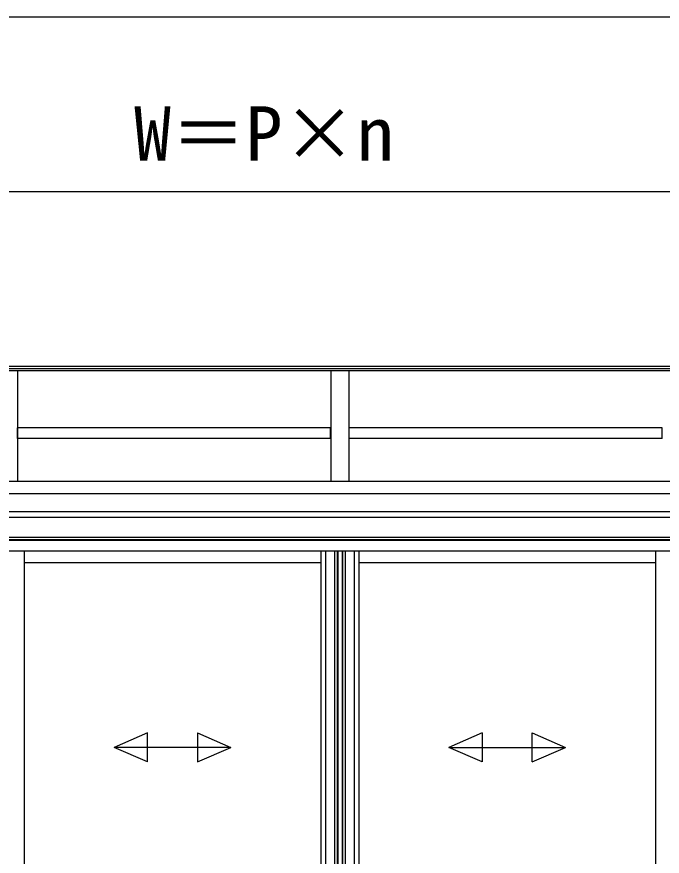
# Model space of a CAD drawing. Units: millimetres, scale not verified. Extents: x -10500 to 10500, y -15600 to 15524.
# Drawn here: x -3340 to -1568, y 6059 to 8364 of the extents above; entities that cross this region are included whole.
import ezdxf
from ezdxf.enums import TextEntityAlignment as Align

# ---------------------------------------------------------------- set-up
doc = ezdxf.new("R2010")
doc.units = ezdxf.units.MM
doc.header["$LTSCALE"] = 80
doc.layers.add('0-5_YKK_A1', color=4, linetype='Continuous')
doc.layers.add('0-6_YKK_D', color=6, linetype='Continuous')
doc.styles.add('ＭＳ ゴシック', font='')
doc.styles.get('ＭＳ ゴシック').set_extended_font_data('MS Gothic')

msp = doc.modelspace()

# ---------------------------------------------------------------- linework, layer by layer
at = {"layer": '0-5_YKK_A1'}
for p, q in [((-601, 7404.04), (-4209.5, 7404.04)), ((-601, 7397.1), (-4209.5, 7397.1)), ((-601, 7391.86), (-4209.5, 7391.86)), ((-3338, 7391.86), (-3338, 7087.83)), ((-2478, 7391.86), (-2478, 7087.83)), ((-2428, 7391.86), (-2428, 7087.83)), ((-600.5, 7087.83), (-4230.5, 7087.83)), ((-600.5, 7054.5), (-4208, 7054.5)), ((-600.5, 7004.5), (-4208, 7004.5)), ((-853, 6989.5), (-4208, 6989.5)), ((-833.4, 6934.5), (-4235, 6934.5)), ((-833.4, 6927.5), (-4235, 6927.5)), ((-833.4, 6934.5), (-4230.5, 6934.5)), ((-833.4, 6926.5), (-4229.5, 6926.5)), ((-833.39, 6896.5), (-4219, 6896.5)), ((-3319.25, 6896.5), (-3319.25, 4961)), ((-2505.5, 6896.5), (-2505.5, 4975.5)), ((-2492.3, 6896.5), (-2492.3, 4975.5)), ((-2467.7, 6896.5), (-2467.7, 4975.5)), ((-2460.5, 6896.5), (-2460.5, 4975.5)), ((-2458.5, 6896.5), (-2458.5, 4975.5)), ((-2446.7, 6896.5), (-2446.7, 4975.5)), ((-2445.5, 6896.5), (-2445.5, 4975.5)), ((-2438.3, 6896.5), (-2438.3, 4975.5)), ((-2413.7, 6896.5), (-2413.7, 4975.5)), ((-2400.5, 6896.5), (-2400.5, 4975.5)), ((-1586.75, 6896.5), (-1586.75, 4961)), ((-2505.5, 6864.5), (-3319.25, 6864.5)), ((-1586.75, 6864.5), (-2400.5, 6864.5)), ((-2980.72, 6398.13), (-3072.37, 6358.13)), ((-2980.72, 6318.13), (-2980.72, 6398.13)), ((-2844.03, 6398.13), (-2752.37, 6358.13)), ((-2844.03, 6398.13), (-2844.03, 6318.13)), ((-2061.97, 6398.13), (-2153.62, 6358.13)), ((-2061.97, 6398.13), (-2061.97, 6318.13)), ((-1925.28, 6398.13), (-1833.62, 6358.13)), ((-1925.28, 6318.13), (-1925.28, 6398.13)), ((-2980.72, 6318.13), (-3072.37, 6358.13)), ((-2752.37, 6358.13), (-3072.37, 6358.13)), ((-2844.03, 6318.13), (-2752.37, 6358.13)), ((-2153.62, 6358.13), (-1833.62, 6358.13)), ((-2061.97, 6318.13), (-2153.62, 6358.13)), ((-1925.28, 6318.13), (-1833.62, 6358.13))]:
    msp.add_line(p, q, dxfattribs=at)
for points in [[(-2478.5, 7205.78), (-2478.5, 7235.4), (-3337.5, 7235.4)], [(-2478.5, 7205.78), (-3337.5, 7205.78), (-3337.5, 7235.4)], [(-1568.5, 7205.78), (-1568.5, 7235.4), (-2427.5, 7235.4)], [(-1568.5, 7205.78), (-2427.5, 7205.78), (-2427.5, 7235.4)]]:
    msp.add_lwpolyline(points, dxfattribs=at)
at = {"layer": '0-6_YKK_D'}
for p, q in [((-4235.5, 8364.04), (-595.5, 8364.04)), ((-4153, 7884.04), (-753, 7884.04))]:
    msp.add_line(p, q, dxfattribs=at)

# ---------------------------------------------------------------- texts
at = {"layer": '0-6_YKK_D', "style": 'ＭＳ ゴシック'}
msp.add_text('W＝P×n', height=149.6, dxfattribs=at).set_placement((-3018.06, 7924.04), align=Align.BOTTOM_LEFT)

doc.saveas('drawing.dxf')
